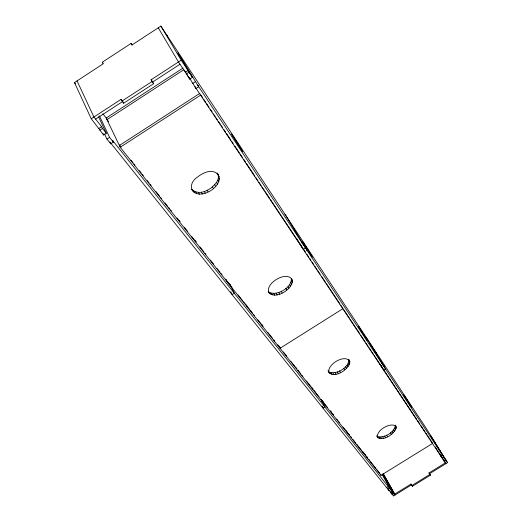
<?xml version="1.0" encoding="UTF-8"?>
<svg xmlns="http://www.w3.org/2000/svg" width="522" height="522" viewBox="0 0 522 522"><rect width="100%" height="100%" fill="white"/><g stroke="black" fill="none" stroke-linecap="round" stroke-linejoin="round"><path stroke-width="0.78" d="M329.434 372.31C337.114 374.431 347.926 368.141 348.95 360.082L349.864 361.648C349.466 369.426 333.597 379.775 328.299 371.325L330.328 373.889M377.687 436.692C384.61 438.069 393.869 432.725 395.363 425.711L396.25 427.205C395.311 433.782 381.491 443.23 376.734 435.896L378.548 438.193M217.896 180.077L218.405 177.545L218.15 175.131L217.145 173.004C227.103 185.042 198.406 202.653 191.77 189.31C200.089 197.192 213.537 188.429 217.896 180.077L218.835 181.76M269.62 292.496C277.606 295.948 291.667 287.661 291.393 278.702L292.34 280.334C293.103 289.456 273.782 301.318 268.23 291.243L270.526 294.154M98.521 116.765L106.325 133.286L103.676 135.009L91.239 118.755L74.47 82.567L103.154 63.821L102.338 62.203L131.074 43.424L132.229 45.075M366.033 337.101L160.867 26.1L131.942 45.003L131.074 43.424M91.239 118.755L121.104 99.317L122.324 100.935M121.104 99.317L123.623 103.232L153.585 83.735L151.08 79.807L181.199 60.206L160.867 26.1M121.991 101.066L152.026 81.53M95.611 119.12L122.735 101.477L123.623 103.232M153.585 83.735L152.639 82.019L179.992 64.226M183.02 68.056L106.188 118.011L120.21 147.256L381.021 475.32L432.692 443.354M183.946 69.622L106.984 119.662L108.491 121.587M98.984 128.412L101.64 126.683L93.921 117.006L77.047 80.884M188.931 77.158L196.024 88.492L198.68 86.776L177.832 52.898L192.448 77.367L189.773 79.103L185.349 72.277L188.037 70.535L181.199 60.206M99.813 130.2L102.475 128.471L101.64 126.683M186.354 73.967L189.042 72.219L188.037 70.535M110.736 143.804L109.894 142.023L389.099 490.713L390.73 489.708L112.517 140.327L113.359 142.108L110.736 143.804L106.951 139.093L109.587 137.377L99.389 115.832M192.677 83.461L195.339 81.732M199.926 93.301L119.368 145.507L120.928 147.452M120.21 147.256L200.872 94.984L202.68 97.699M301.853 242.913L302.91 242.247L302.74 241.888L312.384 257.124L302.91 242.247M302.316 243.396L303.367 242.73M302.349 243.767L303.406 243.095M306.577 250.619L307.641 249.94M323.144 408.021L325.036 406.834L321.402 400.237L324.553 404.419L322.576 400.876M386.854 487.463L388.485 486.452M381.615 362.588L385.595 369.008L383.683 370.196L439.935 454.669L441.586 453.657L197.668 85.086L198.68 86.776M387.683 488.951L389.321 487.939M440.836 456.124L442.48 455.106L443.726 456.985L442.082 458.003L439.935 454.669M390.306 492.22L391.937 491.215L393.327 492.957L391.702 493.962L389.131 490.112M443.145 459.601L444.783 458.59L446.016 460.443L444.379 461.455L435.322 447.008M441.129 455.934L445.39 462.851L428.986 472.971L430.396 475.196L412.413 486.289L410.997 484.07L394.639 494.164L383.128 473.669M391.702 493.962L390.874 492.481L393.621 495.9L411.564 484.827M429.528 473.741L447.53 462.636L425.893 427.812L366 337.121L376.199 353.485L373.367 349.074M410.997 484.07L411.845 485.538L429.854 474.426L430.396 475.196M396.25 427.205L395.813 426.096C390.221 421.972 375.736 430.441 377.602 437.403M349.864 361.648C345.531 353.074 325.806 364.982 329.193 372.904M218.092 174.687C212.421 168.012 202.758 172.756 197.303 177.219C192.866 179.94 189.336 186.178 192.677 191.013M102.475 128.471L106.325 133.286M109.587 137.377L113.359 142.108M179.033 220.238L180.044 221.517M195.228 240.642L196.246 241.914M229.654 283.994L230.665 285.266M245.347 303.752L246.86 305.67M262.051 324.795L263.062 326.067M278.755 345.832L280.777 348.383M295.967 367.508L296.979 368.78M297.99 370.059L299.002 371.331M312.163 387.905L313.174 389.184M314.185 390.456L315.203 391.735M330.387 410.86L331.398 412.132M332.41 413.411L333.421 414.683M346.079 430.624L347.6 432.536M348.611 433.808L349.623 435.08M350.634 436.359L351.645 437.632M362.783 451.661L365.818 455.484M366.836 456.757L367.847 458.035M368.858 459.308L369.87 460.587M131.022 160.169L133.012 162.675M133.984 163.901L134.963 165.135M139.361 170.674L141.318 173.134M142.297 174.361L143.269 175.594M147.197 180.534L149.161 183.013M150.147 184.246L151.132 185.486M156.045 191.672L159.51 196.037M160.502 197.283L161.494 198.536M164.965 202.901L167.438 206.02M168.443 207.28L169.441 208.539M170.446 209.798L171.444 211.058M176.958 217.994L179.907 221.713M184.266 227.2L187.659 231.468M191.567 236.388L195.985 241.954M199.926 246.906L203.919 251.937M204.918 253.19L205.916 254.449M210.373 260.067L213.759 264.328M217.145 268.589L220.069 272.269M221.054 273.508L222.039 274.748M225.497 279.1L228.453 282.826M228.962 283.459L231.99 287.276M238.039 294.884L242.449 300.437M243.428 301.67L244.407 302.904M246.364 305.37L252.407 312.978M253.418 314.244L254.423 315.516M257.861 319.842L262.749 325.996M267.779 332.331L272.784 338.628M273.763 339.868L274.748 341.101M277.691 344.807L280.595 348.455M283.453 352.056L286.793 356.258M290.747 361.244L295.171 366.816M298.062 370.45L300.953 374.085M301.931 375.325L302.936 376.584M306.453 381.008L312.861 389.073M315.301 392.152L319.112 396.948M321.017 399.343L327.464 407.46M330.406 411.166L333.33 414.846M336.69 419.075L339.535 422.663M342.967 426.983L349.427 435.113M352.852 439.426L355.717 443.034M356.676 444.235L361.85 450.747M362.783 451.921L367.658 458.055M370.613 461.781L375.925 468.469M376.877 469.663L379.716 473.245M74.47 82.567L75.429 83.788M102.88 113.789L107.891 120.184M411.845 485.538L412.413 486.289M102.338 62.203L103.141 63.286M321.402 400.237L324.521 404.439M151.08 79.807L152.639 82.019M296.411 238.528L298.773 241.999M377.974 356.643L384.505 366.953L381.647 362.568M369.804 343.261L376.231 353.466M203.58 99.056L205.838 102.442M206.738 103.8L208.996 107.193M210.346 109.222L212.154 111.936M213.459 113.9L215.201 116.517M216.069 117.822L217.374 119.786M218.679 121.75L220.421 124.366M221.289 125.671L222.6 127.636M223.905 129.606L225.661 132.236M226.535 133.547L230.913 140.124M231.788 141.442L233.099 143.413M234.861 146.062L239.272 152.692M240.153 154.016L242.358 157.331M243.683 159.321L245.464 161.996M246.358 163.34L254.84 176.09M255.747 177.447L258.005 180.84M258.905 182.198L261.163 185.591M262.064 186.948L264.282 190.276M265.156 191.587L269.522 198.151M270.396 199.463L281.025 215.436M281.456 216.082L302.904 248.315M303.804 249.666L305.598 252.361M306.916 254.344L308.659 256.968M309.533 258.273L310.838 260.237M312.143 262.201L313.885 264.817M314.786 266.168L317.017 269.528M317.918 270.872L320.156 274.233M321.493 276.255L325.408 282.128M326.276 283.433L328.449 286.702M328.88 287.354L339.979 304.026M340.853 305.337L343.026 308.613L280.033 348.291L279.159 346.654M343.483 309.292L349.355 318.12M350.242 319.457L359.815 333.839M360.669 335.124L365.035 341.682M365.929 343.019L368.154 346.373M369.047 347.711L373.387 354.229M374.254 355.534L380.616 365.093M381.04 365.733L416.686 419.303M417.587 420.66L419.812 424.001M420.693 425.326L422.898 428.634M423.335 429.293L425.058 431.877M425.919 433.175L427.205 435.113M428.066 436.405L429.332 438.297M430.167 439.563L432.268 442.721M185.349 72.277L178.491 61.974L158.264 27.803L158.695 28.449M445.912 463.64L443.491 460.006L444.379 461.455M447.53 462.636L445.122 459.001L446.016 460.443M189.042 72.219L192.448 77.367M380.186 364.363L382.613 368.134M444.783 458.59L430.604 435.707L443.726 456.985M384.473 366.973L373.341 349.094M380.14 364.402L383.716 370.176L195.026 86.802L196.024 88.492M285.038 214.327L305.5 248.002L303.295 249.405L299.576 243.259M428.986 472.971L429.854 474.426M166.72 34.824L167.647 36.377M395.226 425.097L395.813 426.096M184.788 70.698L186.034 72.799M186.863 74.202L189.773 79.103M395.278 427.048L396.165 428.542M394.684 428.516L395.565 430.011M393.614 430.024L394.495 431.511M392.152 431.459L393.033 432.947M348.689 359.253L349.303 360.297M348.931 361.668L349.851 363.234M390.397 432.731L391.272 434.226M348.337 363.39L349.257 364.956M347.215 365.132L348.128 366.698M386.587 435.094L387.461 436.588M345.629 366.77L346.543 368.336M384.649 436.118L385.517 437.612M343.704 368.199L344.611 369.765M382.659 436.823L383.526 438.323M291.485 280.634L292.424 282.265M380.753 437.168L381.621 438.669M290.917 282.689L291.857 284.327M379.057 437.123L379.925 438.624M339.502 370.829L340.403 372.401M289.73 284.744L290.663 286.376M337.349 371.958L338.249 373.53M288.007 286.65L288.94 288.281M335.124 372.701L336.018 374.281M285.873 288.281L286.8 289.919M332.964 373.021L333.858 374.6M331.026 372.884L331.92 374.463M218.15 175.131L219.096 176.814M327.999 370.522L328.592 371.579M218.405 177.545L219.351 179.222M281.182 291.243L282.108 292.888M383.324 473.722L395.232 494.908L392.498 491.483L393.327 492.957M382.495 474.394L391.937 491.215M382.071 474.263L390.73 489.708M392.433 493.779L393.621 495.9M278.774 292.496L279.694 294.14M380.466 474.335L381.021 475.32M388.316 489.31L389.099 490.713M216.656 182.556L217.596 184.24M276.242 293.286L277.156 294.93M214.777 184.821L215.71 186.504M273.763 293.553L274.676 295.198M271.505 293.286L272.419 294.937M212.376 186.713L213.309 188.403M207.084 190.119L208.004 191.809M322.067 406.031L323.177 408.002M204.33 191.522L205.25 193.218M201.407 192.344L202.321 194.047M198.504 192.527L199.411 194.23M195.809 192.057L196.722 193.76M193.512 190.961L194.419 192.664M226.033 279.544L227.488 282.35L230.711 286.076L234.385 293.155L232.199 294.545L230.731 291.713M269.143 292.894C263.949 283.57 287.798 269.437 292.34 280.334M119.629 144.862L120.314 146.29M104.583 134.056L106.951 139.093M103.004 133.567L103.676 135.009M367.266 340.174L358.725 326.674L367.266 340.174M242.691 151.661L231.611 134.167L242.691 151.661M411.636 407.434L403.852 395.03L411.636 407.434"/></g></svg>
